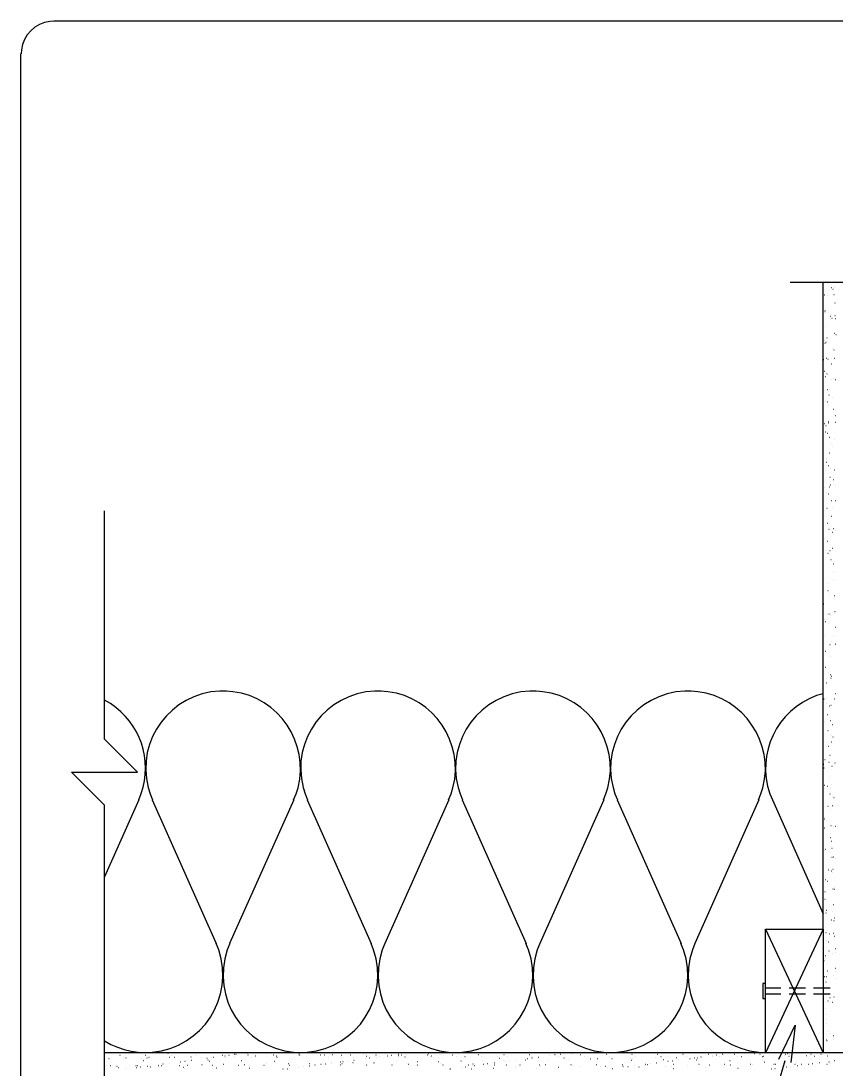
# Model space of a CAD drawing. Header units: millimetres. Extents: x 14 to 201, y 16 to 268.
# Drawn here: x 13.8 to 92.6, y 166.5 to 267.7 of the extents above; entities that cross this region are included whole.
import ezdxf

# ---------------------------------------------------------------- set-up
doc = ezdxf.new("R2010")
doc.units = ezdxf.units.MM
doc.layers.get('0').update_dxf_attribs({"linetype": 'CONTINUOUS'})

msp = doc.modelspace()

# ---------------------------------------------------------------- linework, layer by layer
at = {"color": 0}
for p, q in [((17.0174, 267.695), (16.6164, 267.674)), ((17.0174, 267.716), (198.121, 267.716)), ((13.8424, 55.4136), (13.8424, 264.541)), ((13.8851, 264.943), (13.8644, 264.541)), ((88.1172, 242.485), (108.353, 242.485)), ((91.2922, 180.001), (91.2922, 242.485)), ((21.9081, 198.354), (21.9081, 220.409)), ((25.0831, 195.179), (21.9081, 198.354)), ((21.9081, 192.004), (18.7331, 195.179)), ((18.7331, 195.179), (25.0831, 195.179)), ((21.9081, 161.036), (21.9081, 192.004)), ((85.7458, 168.085), (85.7458, 180.001)), ((85.7458, 180.001), (91.2922, 180.001)), ((91.2922, 180.001), (91.2922, 168.085)), ((85.7458, 174.774), (85.4714, 174.774)), ((85.4714, 174.774), (85.4714, 173.313)), ((85.7458, 173.313), (85.7458, 174.774)), ((87.2063, 174.308), (85.7458, 174.308)), ((89.5985, 174.308), (88.011, 174.308)), ((91.9688, 174.308), (90.3813, 174.308)), ((85.4714, 173.313), (85.7458, 173.313)), ((85.7458, 173.779), (87.2063, 173.779)), ((85.7458, 173.313), (85.7458, 173.313)), ((88.011, 173.779), (89.5985, 173.779)), ((90.3813, 173.779), (91.9688, 173.779)), ((87.037, 167.47), (88.6037, 170.731)), ((88.6037, 170.731), (88.1807, 167.133)), ((101.22, 168.085), (21.9081, 168.085)), ((91.2922, 168.085), (85.7458, 168.085)), ((87.6088, 167.301), (80.3906, 142.495))]:
    msp.add_line(p, q, dxfattribs=at)
at = {"color": 252}
for p, q in [((92.0958, 241.977), (92.1177, 241.977)), ((92.3918, 242.019), (92.414, 242.019)), ((91.4192, 241.279), (91.4396, 241.279)), ((91.4619, 241.343), (91.4823, 241.343)), ((91.7152, 241.215), (91.736, 241.215)), ((92.2443, 241.829), (92.2651, 241.829)), ((92.3505, 241.3), (92.3713, 241.3)), ((92.4348, 240.495), (92.4567, 240.495)), ((91.3349, 239.776), (91.3557, 239.776)), ((91.4823, 239.755), (91.5031, 239.755)), ((91.4823, 239.649), (91.5031, 239.649)), ((91.7787, 239.564), (91.7995, 239.564)), ((92.0323, 239.204), (92.0542, 239.204)), ((92.0972, 239.353), (92.1177, 239.353)), ((92.1604, 239.014), (92.1812, 239.014)), ((92.4348, 239.267), (92.4567, 239.267)), ((92.4775, 238.971), (92.498, 238.971)), ((91.525, 238.231), (91.5458, 238.231)), ((91.3984, 236.834), (91.4192, 236.834)), ((91.6725, 237.109), (91.6947, 237.109)), ((92.414, 237.575), (92.4348, 237.575)), ((92.5407, 237.427), (92.5615, 237.427)), ((91.4823, 236.601), (91.5031, 236.601)), ((91.5666, 236.707), (91.5885, 236.707)), ((92.2017, 236.115), (92.2239, 236.115)), ((92.3505, 235.966), (92.3713, 235.966)), ((91.3557, 235.013), (91.3765, 235.013)), ((91.6312, 235.162), (91.652, 235.162)), ((91.7582, 235.056), (91.7787, 235.056)), ((92.414, 235.14), (92.4348, 235.14)), ((91.4396, 233.912), (91.4619, 233.912)), ((92.1177, 234.611), (92.1385, 234.611)), ((91.5458, 233.383), (91.5681, 233.383)), ((91.5885, 233.785), (91.6093, 233.785)), ((91.6725, 233.638), (91.6947, 233.638)), ((92.075, 233.046), (92.0958, 233.046)), ((92.2651, 233.15), (92.2874, 233.15)), ((92.498, 233.109), (92.5202, 233.109)), ((91.736, 232.114), (91.7582, 232.114)), ((91.525, 230.97), (91.5458, 230.97)), ((91.736, 230.949), (91.7582, 230.949)), ((91.864, 231.606), (91.8849, 231.606)), ((92.2017, 231.393), (92.2239, 231.393)), ((91.7787, 230.59), (91.7995, 230.59)), ((92.3078, 230.23), (92.3286, 230.23)), ((92.4567, 230.102), (92.4775, 230.102)), ((91.4192, 228.854), (91.4396, 228.854)), ((91.8214, 229.044), (91.8422, 229.044)), ((91.8214, 228.896), (91.8422, 228.896)), ((92.4775, 228.98), (92.498, 228.98)), ((92.498, 229.616), (92.5202, 229.616)), ((91.5458, 228.049), (91.5666, 228.049)), ((91.5681, 228.643), (91.5885, 228.643)), ((91.6947, 227.922), (91.7152, 227.922)), ((91.8849, 227.521), (91.9057, 227.521)), ((92.1385, 226.886), (92.1604, 226.886)), ((92.3932, 227.288), (92.414, 227.288)), ((91.9275, 225.997), (91.9484, 225.997)), ((92.2017, 226.653), (92.2239, 226.653)), ((91.313, 225.636), (91.3349, 225.636)), ((91.6312, 225.107), (91.652, 225.107)), ((91.652, 225.425), (91.6725, 225.425)), ((91.7995, 224.79), (91.8214, 224.79)), ((91.9688, 224.473), (91.991, 224.473)), ((92.414, 224.367), (92.4348, 224.367)), ((91.4619, 222.694), (91.4823, 222.694)), ((91.8849, 222.736), (91.9057, 222.736)), ((91.9484, 223.647), (91.9688, 223.647)), ((92.0323, 222.927), (92.0542, 222.927)), ((92.2874, 223.435), (92.3078, 223.435)), ((92.5202, 222.822), (92.5407, 222.822)), ((91.652, 222.187), (91.6725, 222.187)), ((91.7995, 222.06), (91.8214, 222.06)), ((91.6725, 220.683), (91.6947, 220.683)), ((92.075, 221.404), (92.0972, 221.404)), ((92.2017, 220.726), (92.2239, 220.726)), ((92.498, 221.424), (92.5202, 221.424)), ((92.1177, 219.88), (92.1385, 219.88)), ((91.736, 219.222), (91.7582, 219.222)), ((91.864, 218.63), (91.8849, 218.63)), ((92.3078, 218.693), (92.3286, 218.693)), ((91.3984, 217.698), (91.4192, 217.698)), ((92.1812, 218.356), (92.2017, 218.356)), ((92.5202, 218.503), (92.5407, 218.503)), ((91.736, 217.467), (91.7582, 217.467)), ((92.2239, 216.809), (92.2443, 216.809)), ((91.525, 216.535), (91.5458, 216.535)), ((91.7582, 216.323), (91.7787, 216.323)), ((91.9057, 216.196), (91.9275, 216.196)), ((91.9484, 216.577), (91.9688, 216.577)), ((92.0542, 215.71), (92.075, 215.71)), ((92.2651, 214.566), (92.2874, 214.566)), ((92.2874, 215.285), (92.3078, 215.285)), ((92.3932, 215.497), (92.414, 215.497)), ((92.3286, 213.763), (92.3505, 213.763)), ((91.313, 212.979), (91.3349, 212.979)), ((91.7582, 212.725), (91.7787, 212.725)), ((91.8422, 213.36), (91.864, 213.36)), ((91.9057, 212.471), (91.9275, 212.471)), ((92.3713, 212.239), (92.3932, 212.239)), ((91.3557, 211.434), (91.3765, 211.434)), ((92.3932, 210.735), (92.414, 210.735)), ((92.4348, 210.692), (92.4567, 210.692)), ((91.3984, 209.91), (91.4192, 209.91)), ((91.5031, 209.74), (91.525, 209.74)), ((91.5885, 210.376), (91.6093, 210.376)), ((91.8422, 209.529), (91.864, 209.529)), ((91.864, 210.459), (91.8849, 210.459)), ((92.0115, 210.418), (92.0323, 210.418)), ((92.0115, 210.312), (92.0323, 210.312)), ((92.4775, 209.168), (92.498, 209.168)), ((91.4619, 208.385), (91.4823, 208.385)), ((91.9484, 207.497), (91.9688, 207.497)), ((92.1385, 207.75), (92.1604, 207.75)), ((92.3286, 208.406), (92.3505, 208.406)), ((92.4775, 207.54), (92.498, 207.54)), ((92.5202, 207.646), (92.5407, 207.646)), ((91.5031, 206.861), (91.525, 206.861)), ((91.3349, 206.226), (91.3557, 206.226)), ((91.9688, 206.312), (91.991, 206.312)), ((91.5458, 205.317), (91.5666, 205.317)), ((91.8422, 204.767), (91.864, 204.767)), ((91.991, 204.597), (92.0115, 204.597)), ((92.1177, 204.448), (92.1385, 204.448)), ((91.6093, 203.793), (91.6312, 203.793)), ((91.652, 204.216), (91.6725, 204.216)), ((92.0542, 204.258), (92.075, 204.258)), ((33.6765, 203.01), (33.0412, 203.01)), ((34.3118, 202.946), (33.6765, 203.01)), ((48.6406, 203.01), (48.0053, 203.01)), ((49.276, 202.946), (48.6406, 203.01)), ((63.6062, 203.01), (62.9708, 203.01)), ((64.2415, 202.946), (63.6062, 203.01)), ((78.5703, 203.01), (77.9364, 203.01)), ((79.2057, 202.946), (78.5703, 203.01)), ((91.2922, 202.755), (90.6776, 202.565)), ((92.498, 202.777), (92.5202, 202.777)), ((22.4786, 201.803), (21.9081, 202.142)), ((91.2922, 202.121), (91.313, 202.121)), ((91.3765, 202.268), (91.3984, 202.268)), ((91.5885, 201.782), (91.6093, 201.782)), ((91.652, 202.268), (91.6725, 202.268)), ((91.9275, 201.57), (91.9484, 201.57)), ((92.0542, 201.633), (92.075, 201.633)), ((92.3713, 202.248), (92.3932, 202.248)), ((91.6947, 200.744), (91.7152, 200.744)), ((91.2922, 199.453), (91.313, 199.453)), ((91.3984, 200.068), (91.4192, 200.068)), ((92.0323, 200.152), (92.0542, 200.152)), ((92.2239, 199.792), (92.2443, 199.792)), ((91.2922, 198.797), (91.313, 198.797)), ((91.7582, 199.199), (91.7787, 199.199)), ((92.0972, 198.713), (92.1177, 198.713)), ((92.2443, 198.585), (92.2651, 198.585)), ((91.7152, 198.056), (91.736, 198.056)), ((91.7995, 197.676), (91.8214, 197.676)), ((92.1177, 198.119), (92.1385, 198.119)), ((91.3349, 196.532), (91.3557, 196.532)), ((91.4823, 196.405), (91.5031, 196.405)), ((91.9484, 196.807), (91.9688, 196.807)), ((91.3557, 195.961), (91.3765, 195.961)), ((91.3765, 195.602), (91.3984, 195.602)), ((91.864, 196.152), (91.8849, 196.152)), ((92.1604, 195.77), (92.1812, 195.77)), ((92.4348, 196.088), (92.4567, 196.088)), ((91.9057, 194.627), (91.9275, 194.627)), ((26.1193, 193.696), (26.3095, 193.082)), ((40.4068, 193.082), (40.597, 193.675)), ((41.0849, 193.696), (41.275, 193.082)), ((55.3724, 193.082), (55.5625, 193.675)), ((56.049, 193.696), (56.2405, 193.082)), ((70.3365, 193.082), (70.528, 193.675)), ((71.0145, 193.696), (71.2047, 193.082)), ((85.302, 193.082), (85.4922, 193.675)), ((91.3984, 193.59), (91.4192, 193.59)), ((91.4396, 193.908), (91.4619, 193.908)), ((91.6947, 193.822), (91.7152, 193.822)), ((92.0115, 193.612), (92.0323, 193.612)), ((92.0972, 193.992), (92.1177, 193.992)), ((25.2305, 192.49), (21.9081, 185.059)), ((25.2098, 192.49), (25.4634, 193.103)), ((26.3095, 193.082), (26.5424, 192.49)), ((26.5217, 192.49), (32.7022, 178.625)), ((40.1959, 192.49), (33.9935, 178.625)), ((40.174, 192.49), (40.4068, 193.082)), ((41.275, 193.082), (41.5078, 192.49)), ((41.4874, 192.49), (47.6677, 178.625)), ((55.16, 192.49), (48.9797, 178.625)), ((55.1395, 192.49), (55.3724, 193.082)), ((56.2405, 193.082), (56.472, 192.49)), ((56.4515, 192.49), (62.6318, 178.625)), ((70.1255, 192.49), (63.9452, 178.625)), ((70.1036, 192.49), (70.3365, 193.082)), ((71.2047, 193.082), (71.4375, 192.49)), ((71.4167, 192.49), (77.5974, 178.625)), ((85.0896, 192.49), (78.9093, 178.625)), ((85.0692, 192.49), (85.302, 193.082)), ((86.148, 193.082), (86.403, 192.49)), ((86.403, 192.49), (91.2922, 181.504)), ((91.9484, 193.082), (91.9688, 193.082)), ((92.2017, 192.849), (92.2239, 192.849)), ((92.3505, 192.723), (92.3713, 192.723)), ((91.7582, 191.897), (91.7787, 191.897)), ((92.0115, 191.558), (92.0323, 191.558)), ((92.1812, 191.961), (92.2017, 191.961)), ((92.3286, 191.834), (92.3505, 191.834)), ((91.3984, 190.839), (91.4192, 190.839)), ((91.4396, 190.669), (91.4619, 190.669)), ((91.5885, 190.543), (91.6093, 190.543)), ((91.4192, 189.802), (91.4396, 189.802)), ((92.0542, 190.034), (92.075, 190.034)), ((92.2651, 189.907), (92.2874, 189.907)), ((92.498, 189.95), (92.5202, 189.95)), ((92.0323, 188.87), (92.0542, 188.87)), ((92.0958, 188.51), (92.1177, 188.51)), ((91.4619, 187.642), (91.4823, 187.642)), ((91.5031, 187.748), (91.525, 187.748)), ((91.525, 187.705), (91.5458, 187.705)), ((92.1604, 187.833), (92.1812, 187.833)), ((92.1604, 186.965), (92.1812, 186.965)), ((92.3078, 186.986), (92.3301, 186.986)), ((92.4567, 186.859), (92.4775, 186.859)), ((91.7787, 185.864), (91.7995, 185.864)), ((91.8214, 185.738), (91.8422, 185.738)), ((92.1177, 185.652), (92.1385, 185.652)), ((92.2017, 185.441), (92.2239, 185.441)), ((92.2443, 185.801), (92.2651, 185.801)), ((91.5458, 184.806), (91.5681, 184.806)), ((91.6947, 184.657), (91.7152, 184.657)), ((91.4823, 183.642), (91.5031, 183.642)), ((92.2443, 183.917), (92.2651, 183.917)), ((92.3932, 184.044), (92.414, 184.044)), ((92.414, 183.874), (92.4348, 183.874)), ((91.4823, 182.902), (91.5031, 182.902)), ((92.3078, 182.393), (92.3286, 182.393)), ((91.5681, 181.588), (91.5885, 181.588)), ((91.6312, 181.843), (91.652, 181.843)), ((92.2017, 181.673), (92.2239, 181.673)), ((92.1177, 180.912), (92.1385, 180.912)), ((92.3505, 180.848), (92.3713, 180.848)), ((92.414, 181.122), (92.4348, 181.122)), ((85.7458, 180.001), (91.2922, 168.085)), ((91.2922, 180.001), (85.7458, 168.085)), ((91.5666, 179.684), (91.5885, 179.684)), ((91.8849, 179.578), (91.9057, 179.578)), ((92.2874, 179.641), (92.3078, 179.641)), ((92.414, 179.324), (92.4348, 179.324)), ((32.9351, 178.012), (32.6815, 178.625)), ((34.0155, 178.625), (33.7606, 178.033)), ((47.9005, 178.012), (47.6458, 178.625)), ((48.9797, 178.625), (48.726, 178.033)), ((62.8646, 178.012), (62.611, 178.625)), ((63.9452, 178.625), (63.6901, 178.033)), ((77.8302, 178.012), (77.5751, 178.625)), ((78.9298, 178.625), (78.6765, 178.033)), ((91.3349, 178.499), (91.3557, 178.499)), ((91.652, 178.942), (91.6725, 178.942)), ((91.8009, 178.795), (91.8214, 178.795)), ((92.498, 178.16), (92.5202, 178.16)), ((91.5458, 177.482), (91.5681, 177.482)), ((91.864, 177.906), (91.8849, 177.906)), ((92.2017, 177.694), (92.2239, 177.694)), ((92.4567, 177.8), (92.4775, 177.8)), ((91.3765, 176.975), (91.3984, 176.975)), ((92.498, 176.255), (92.5202, 176.255)), ((91.4396, 175.45), (91.4619, 175.45)), ((91.6312, 175.43), (91.652, 175.43)), ((91.736, 175.98), (91.7582, 175.98)), ((92.2651, 175.514), (92.2874, 175.514)), ((92.5202, 175.916), (92.5407, 175.916)), ((92.5202, 175.26), (92.5407, 175.26)), ((91.5666, 174.942), (91.5885, 174.942)), ((91.7582, 173.08), (91.7787, 173.08)), ((91.9484, 173.418), (91.9688, 173.418)), ((92.3505, 173.483), (92.3713, 173.483)), ((91.525, 172.382), (91.5458, 172.382)), ((91.9057, 172.931), (91.9261, 172.931)), ((92.2239, 172.954), (92.2443, 172.954)), ((91.313, 171.936), (91.3335, 171.936)), ((91.5885, 171.323), (91.6093, 171.323)), ((91.652, 171.726), (91.6725, 171.726)), ((91.5885, 170.857), (91.6093, 170.857)), ((91.8422, 170.116), (91.8626, 170.116)), ((21.9081, 169.227), (22.5213, 168.888)), ((91.6298, 169.333), (91.652, 169.333)), ((91.6725, 169.27), (91.6947, 169.27)), ((91.9688, 169.946), (91.991, 169.946)), ((92.2874, 169.736), (92.3078, 169.736)), ((92.3286, 169.354), (92.3505, 169.354)), ((22.5213, 168.888), (23.1565, 168.614)), ((23.1565, 168.614), (23.8125, 168.402)), ((23.8125, 168.402), (24.4905, 168.232)), ((24.4905, 168.232), (25.1671, 168.148)), ((25.1671, 168.148), (25.8658, 168.106)), ((25.8658, 168.106), (26.5217, 168.126)), ((28.0252, 168.042), (28.0458, 168.042)), ((34.2897, 168.083), (34.3118, 168.083)), ((35.6665, 168.063), (35.687, 168.063)), ((37.5073, 168.02), (37.5281, 168.02)), ((40.174, 168.126), (40.8298, 168.106)), ((40.8298, 168.106), (41.4874, 168.126)), ((51.35, 168.085), (51.3719, 168.085)), ((53.1703, 168.021), (53.1922, 168.021)), ((55.1395, 168.126), (55.7953, 168.106)), ((55.2457, 168.063), (55.2662, 168.063)), ((55.7953, 168.106), (56.4515, 168.126)), ((57.2766, 168.042), (57.2989, 168.042)), ((67.0348, 168.085), (67.0567, 168.085)), ((70.1036, 168.126), (70.7595, 168.106)), ((70.7595, 168.106), (71.4167, 168.126)), ((75.2052, 168.063), (75.2256, 168.063)), ((84.6875, 168.02), (84.7094, 168.02)), ((85.0896, 168.126), (85.7458, 168.106)), ((22.3311, 167.513), (22.3518, 167.513)), ((23.3894, 167.851), (23.4101, 167.851)), ((23.7284, 167.618), (23.7491, 167.618)), ((23.982, 167.576), (24.0027, 167.576)), ((25.5061, 167.491), (25.5268, 167.491)), ((25.6536, 167.343), (25.6756, 167.343)), ((25.8658, 167.851), (25.8864, 167.851)), ((26.0132, 167.576), (26.0353, 167.576)), ((26.2048, 167.64), (26.2254, 167.64)), ((27.5373, 167.004), (27.5594, 167.004)), ((28.1519, 167.662), (28.1726, 167.662)), ((28.1726, 167.09), (28.1947, 167.09)), ((28.3421, 167.851), (28.3628, 167.851)), ((28.6811, 167.64), (28.7018, 167.64)), ((28.7238, 167.407), (28.7445, 167.407)), ((29.253, 167.217), (29.2737, 167.217)), ((29.6761, 167.28), (29.6967, 167.28)), ((30.2466, 167.682), (30.2686, 167.682)), ((30.3113, 167.364), (30.332, 167.364)), ((30.8185, 167.851), (30.8405, 167.851)), ((31.1368, 167.64), (31.1574, 167.64)), ((31.3903, 167.513), (31.411, 167.513)), ((31.7927, 167.556), (31.8134, 167.556)), ((31.8988, 167.386), (31.9195, 167.386)), ((32.0463, 167.258), (32.0683, 167.258)), ((32.2585, 167.662), (32.2792, 167.662)), ((32.4487, 167.64), (32.4693, 167.64)), ((33.2741, 167.851), (33.2948, 167.851)), ((33.5277, 167.789), (33.5497, 167.789)), ((33.6131, 167.64), (33.6338, 167.64)), ((33.9301, 167.852), (33.9507, 167.852)), ((34.4165, 167.746), (34.4386, 167.746)), ((34.4386, 167.957), (34.4592, 167.957)), ((34.586, 167.936), (34.6081, 167.936)), ((35.1152, 167.323), (35.1372, 167.323)), ((35.7505, 167.872), (35.771, 167.872)), ((36.0895, 167.66), (36.11, 167.66)), ((36.4917, 167.767), (36.5125, 167.767)), ((37.5708, 167.027), (37.5916, 167.027)), ((38.2266, 167.872), (38.2489, 167.872)), ((38.2901, 167.28), (38.3124, 167.28)), ((38.439, 167.153), (38.4598, 167.153)), ((38.523, 167.767), (38.5452, 167.767)), ((38.5657, 167.66), (38.5865, 167.66)), ((39.6448, 167.047), (39.6667, 167.047)), ((40.6619, 167.83), (40.6823, 167.83)), ((40.6823, 167.979), (40.7031, 167.979)), ((40.7031, 167.872), (40.725, 167.872)), ((40.8312, 167.851), (40.852, 167.851)), ((41.0214, 167.66), (41.0422, 167.66)), ((41.5286, 167.217), (41.5505, 167.217)), ((41.6775, 167.047), (41.698, 167.047)), ((42.7359, 167.872), (42.7563, 167.872)), ((43.1588, 167.872), (43.1793, 167.872)), ((43.2223, 167.004), (43.2442, 167.004)), ((43.4979, 167.66), (43.5183, 167.66)), ((43.8146, 167.11), (43.8369, 167.11)), ((43.8573, 167.09), (43.8781, 167.09)), ((43.9, 167.915), (43.9208, 167.915)), ((44.7036, 167.195), (44.7255, 167.195)), ((44.7668, 167.852), (44.789, 167.852)), ((44.8317, 167.047), (44.8525, 167.047)), ((44.9365, 167.237), (44.9584, 167.237)), ((45.3609, 167.28), (45.3817, 167.28)), ((45.635, 167.872), (45.6572, 167.872)), ((45.8886, 167.153), (45.9109, 167.153)), ((45.974, 167.66), (45.9948, 167.66)), ((45.9948, 167.364), (46.0167, 167.364)), ((46.9057, 167.936), (46.9265, 167.936)), ((47.075, 167.893), (47.0958, 167.893)), ((47.075, 167.513), (47.0958, 167.513)), ((47.2225, 167.746), (47.2447, 167.746)), ((47.4984, 167.576), (47.5188, 167.576)), ((47.9213, 167.133), (47.9418, 167.133)), ((47.9213, 167.11), (47.9432, 167.11)), ((48.1115, 167.893), (48.1334, 167.893)), ((48.1334, 167.66), (48.1542, 167.66)), ((48.4505, 167.681), (48.471, 167.681)), ((49.0001, 167.958), (49.0224, 167.958)), ((49.2125, 167.789), (49.2333, 167.789)), ((49.6355, 167.852), (49.6577, 167.852)), ((50.0585, 167.217), (50.0807, 167.217)), ((50.2708, 167.936), (50.2916, 167.936)), ((50.3135, 167.809), (50.3343, 167.809)), ((50.5876, 167.893), (50.6099, 167.893)), ((50.9266, 167.681), (50.9489, 167.681)), ((51.0328, 167.958), (51.0536, 167.958)), ((51.0963, 167.09), (51.1182, 167.09)), ((52.1339, 167.237), (52.1547, 167.237)), ((53.0655, 167.893), (53.086, 167.893)), ((53.3823, 167.681), (53.4031, 167.681)), ((53.4885, 167.787), (53.5093, 167.787)), ((53.636, 167.66), (53.6582, 167.66)), ((54.1651, 167.237), (54.1874, 167.237)), ((54.314, 167.025), (54.3348, 167.025)), ((55.5198, 167.893), (55.5417, 167.893)), ((55.8588, 167.681), (55.8793, 167.681)), ((56.3245, 167.301), (56.3453, 167.301)), ((56.7062, 167.724), (56.727, 167.724)), ((57.489, 167.004), (57.5098, 167.004)), ((57.996, 167.914), (58.0182, 167.914)), ((58.335, 167.681), (58.3572, 167.681)), ((58.3985, 167.343), (58.4207, 167.343)), ((58.9068, 167.027), (58.9276, 167.027)), ((59.5422, 167.11), (59.563, 167.11)), ((59.8812, 167.682), (59.902, 167.682)), ((60.0287, 167.554), (60.0495, 167.554)), ((60.4312, 167.323), (60.4516, 167.323)), ((60.4739, 167.914), (60.4943, 167.914)), ((60.6213, 167.237), (60.6418, 167.237)), ((60.8115, 167.703), (60.8334, 167.703)), ((61.0443, 167.301), (61.0665, 167.301)), ((61.6797, 167.386), (61.7001, 167.386)), ((62.5683, 167.407), (62.5905, 167.407)), ((62.7585, 167.533), (62.7807, 167.533)), ((62.95, 167.914), (62.9708, 167.914)), ((63.0975, 167.619), (63.1197, 167.619)), ((63.1832, 167.576), (63.2037, 167.576)), ((63.2672, 167.703), (63.2876, 167.703)), ((63.8168, 167.66), (63.839, 167.66)), ((64.6423, 167.429), (64.6645, 167.429)), ((64.8974, 167.809), (64.9182, 167.809)), ((65.3203, 167.872), (65.3411, 167.872)), ((65.4043, 167.914), (65.4265, 167.914)), ((65.7433, 167.703), (65.7655, 167.703)), ((65.9557, 167.957), (65.9765, 167.957)), ((66.2725, 167.597), (66.2947, 167.597)), ((66.4214, 167.47), (66.4422, 167.47)), ((66.675, 167.429), (66.6958, 167.429)), ((67.8822, 167.914), (67.9027, 167.914)), ((68.2198, 167.703), (68.2417, 167.703)), ((68.8125, 167.492), (68.8344, 167.492)), ((69.4902, 167.533), (69.511, 167.533)), ((70.3584, 167.936), (70.3792, 167.936)), ((70.696, 167.724), (70.7182, 167.724)), ((70.9083, 167.533), (70.9291, 167.533)), ((72.6652, 167.491), (72.686, 167.491)), ((72.8126, 167.364), (72.8349, 167.364)), ((72.8349, 167.936), (72.8557, 167.936)), ((72.9188, 167.513), (72.941, 167.513)), ((73.1739, 167.724), (73.1943, 167.724)), ((74.5917, 167.027), (74.6125, 167.027)), ((75.0782, 167.597), (75.099, 167.597)), ((75.2256, 167.11), (75.2479, 167.11)), ((75.2905, 167.936), (75.311, 167.936)), ((75.6281, 167.724), (75.65, 167.724)), ((75.9037, 167.428), (75.9245, 167.428)), ((76.3062, 167.259), (76.3266, 167.259)), ((76.7292, 167.301), (76.75, 167.301)), ((77.1521, 167.619), (77.1744, 167.619)), ((77.3645, 167.386), (77.385, 167.386)), ((77.7667, 167.936), (77.7875, 167.936)), ((78.1043, 167.724), (78.1265, 167.724)), ((78.4433, 167.533), (78.4655, 167.533)), ((78.8666, 167.597), (78.8885, 167.597)), ((79.0787, 167.407), (79.0995, 167.407)), ((79.1849, 167.597), (79.2057, 167.597)), ((79.2275, 167.258), (79.2484, 167.258)), ((79.5016, 167.682), (79.5239, 167.682)), ((80.2432, 167.936), (80.264, 167.936)), ((80.5822, 167.809), (80.6027, 167.809)), ((80.5822, 167.724), (80.6027, 167.724)), ((81.0052, 167.872), (81.026, 167.872)), ((81.3223, 167.682), (81.3428, 167.682)), ((81.5979, 167.957), (81.6183, 167.957)), ((81.6405, 167.957), (81.661, 167.957)), ((82.2964, 167.321), (82.3172, 167.321)), ((82.7193, 167.957), (82.7401, 167.957)), ((83.0584, 167.746), (83.0792, 167.746)), ((83.396, 167.703), (83.4182, 167.703)), ((85.1958, 167.957), (85.2166, 167.957)), ((85.4287, 167.703), (85.4495, 167.703)), ((85.4714, 167.301), (85.4922, 167.301)), ((85.5126, 167.746), (85.5349, 167.746)), ((85.6188, 167.174), (85.641, 167.174)), ((87.5661, 167.789), (87.588, 167.789)), ((87.6515, 167.957), (87.6723, 167.957)), ((87.8625, 167.999), (87.8844, 167.999)), ((87.9905, 167.746), (88.011, 167.746)), ((88.011, 167.872), (88.0318, 167.872)), ((88.6876, 167.237), (88.7099, 167.237)), ((89.662, 167.809), (89.6828, 167.809)), ((90.1277, 167.957), (90.1485, 167.957)), ((90.2751, 167.047), (90.2974, 167.047)), ((90.4667, 167.746), (90.4875, 167.746)), ((90.7203, 167.068), (90.7411, 167.068)), ((90.9327, 167.131), (90.9532, 167.131)), ((91.0802, 167.936), (91.1006, 167.936)), ((91.6947, 167.789), (91.7152, 167.789)), ((91.8626, 167.195), (91.8849, 167.195)), ((92.0115, 167.259), (92.0323, 167.259)), ((92.0115, 167.068), (92.0323, 167.068)), ((92.414, 167.323), (92.4348, 167.323)), ((22.4579, 166.856), (22.4786, 166.856)), ((22.9237, 166.771), (22.9443, 166.771)), ((23.1138, 166.794), (23.1359, 166.794)), ((23.2627, 166.645), (23.2833, 166.645)), ((23.8966, 166.518), (23.9186, 166.518)), ((24.9342, 166.856), (24.9549, 166.856)), ((24.9769, 166.667), (24.9976, 166.667)), ((25.061, 166.836), (25.0831, 166.836)), ((25.4, 166.708), (25.4207, 166.708)), ((26.0353, 166.794), (26.056, 166.794)), ((26.3315, 166.708), (26.3522, 166.708)), ((27.1143, 166.941), (27.1363, 166.941)), ((27.1363, 166.857), (27.157, 166.857)), ((27.4106, 166.856), (27.4326, 166.856)), ((29.1676, 166.857), (29.1882, 166.857)), ((29.5065, 166.688), (29.5272, 166.688)), ((29.654, 166.561), (29.6761, 166.561)), ((29.8869, 166.878), (29.909, 166.878)), ((31.3049, 166.941), (31.3269, 166.941)), ((32.3426, 166.878), (32.3632, 166.878)), ((32.7243, 166.624), (32.7449, 166.624)), ((33.3802, 166.963), (33.4009, 166.963)), ((34.8189, 166.878), (34.8409, 166.878)), ((35.4115, 166.941), (35.4334, 166.941)), ((35.9198, 166.581), (35.9406, 166.581)), ((37.2953, 166.878), (37.3172, 166.878)), ((39.1375, 166.518), (39.1583, 166.518)), ((39.5813, 166.539), (39.6035, 166.539)), ((39.7715, 166.878), (39.7937, 166.878)), ((40.6619, 166.667), (40.6823, 166.667)), ((41.0849, 166.73), (41.1057, 166.73)), ((41.7202, 166.814), (41.7407, 166.814)), ((42.2271, 166.898), (42.2494, 166.898)), ((42.799, 166.963), (42.8198, 166.963)), ((44.7036, 166.898), (44.7255, 166.898)), ((47.1798, 166.898), (47.202, 166.898)), ((49.6577, 166.898), (49.6782, 166.898)), ((51.2452, 166.962), (51.2657, 166.962)), ((52.112, 166.919), (52.1339, 166.919)), ((54.5881, 166.919), (54.6104, 166.919)), ((55.2662, 166.539), (55.287, 166.539)), ((55.287, 166.518), (55.3089, 166.518)), ((56.3453, 166.688), (56.3672, 166.688)), ((56.7697, 166.73), (56.7902, 166.73)), ((57.066, 166.919), (57.0865, 166.919)), ((57.3193, 166.518), (57.3401, 166.518)), ((57.4036, 166.814), (57.4255, 166.814)), ((57.6365, 166.857), (57.6584, 166.857)), ((58.4839, 166.963), (58.5047, 166.963)), ((59.479, 166.581), (59.4995, 166.581)), ((59.5422, 166.919), (59.563, 166.919)), ((60.7067, 166.92), (60.7275, 166.92)), ((61.5527, 166.624), (61.5735, 166.624)), ((62.0187, 166.919), (62.0391, 166.919)), ((63.584, 166.604), (63.6062, 166.604)), ((63.8817, 166.898), (63.9025, 166.898)), ((64.0292, 166.771), (64.05, 166.771)), ((64.4744, 166.941), (64.4948, 166.941)), ((65.7229, 166.688), (65.7433, 166.688)), ((66.9505, 166.941), (66.9713, 166.941)), ((67.1202, 166.835), (67.1407, 166.835)), ((67.7968, 166.708), (67.8173, 166.708)), ((69.427, 166.941), (69.4475, 166.941)), ((69.8292, 166.708), (69.85, 166.708)), ((70.2952, 166.792), (70.3157, 166.792)), ((70.4427, 166.666), (70.4645, 166.666)), ((70.9718, 166.561), (70.9923, 166.561)), ((71.9032, 166.941), (71.924, 166.941)), ((71.9667, 166.771), (71.9875, 166.771)), ((72.0506, 166.688), (72.0729, 166.688)), ((72.4531, 166.751), (72.475, 166.751)), ((73.109, 166.835), (73.1312, 166.835)), ((73.5115, 166.729), (73.5334, 166.729)), ((74.0406, 166.814), (74.0625, 166.814)), ((74.1673, 166.984), (74.1895, 166.984)), ((74.3589, 166.941), (74.3797, 166.941)), ((76.0734, 166.794), (76.0938, 166.794)), ((76.6865, 166.708), (76.7084, 166.708)), ((76.8354, 166.962), (76.8558, 166.962)), ((76.8354, 166.559), (76.8558, 166.559)), ((78.2327, 166.878), (78.2532, 166.878)), ((79.3115, 166.962), (79.3323, 166.962)), ((79.9042, 166.624), (79.925, 166.624)), ((80.3067, 166.9), (80.3271, 166.9)), ((81.788, 166.962), (81.8085, 166.962)), ((82.3376, 166.9), (82.3599, 166.9)), ((83.0792, 166.602), (83.1, 166.602)), ((84.2641, 166.962), (84.2864, 166.962)), ((84.4765, 166.963), (84.4973, 166.963)), ((86.3177, 166.539), (86.3381, 166.539)), ((86.5505, 166.984), (86.571, 166.984)), ((86.6567, 166.561), (86.6771, 166.561)), ((86.7198, 166.984), (86.7406, 166.984)), ((87.7355, 166.708), (87.7577, 166.708)), ((88.138, 166.751), (88.1585, 166.751)), ((88.5832, 166.984), (88.6037, 166.984)), ((88.7938, 166.835), (88.816, 166.835)), ((89.1963, 166.984), (89.2168, 166.984)), ((89.4927, 166.518), (89.5131, 166.518)), ((89.8744, 166.984), (89.8948, 166.984)), ((91.6725, 166.984), (91.6947, 166.984))]:
    msp.add_line(p, q, dxfattribs=at)
at = {"color": 0}
msp.add_open_spline([(16.6164, 267.674), (15.2342, 267.509), (14.0395, 266.331), (13.8851, 264.943)], degree=3, dxfattribs=at)
at = {"color": 252}
for points in [[(33.0412, 203.01), (28.3022, 202.778), (24.9521, 198.298), (26.1193, 193.696)], [(40.597, 193.675), (41.7146, 198.019), (38.7558, 202.387), (34.3118, 202.946)], [(48.0053, 203.01), (43.2675, 202.778), (39.9175, 198.298), (41.0849, 193.696)], [(55.5625, 193.675), (56.6787, 198.019), (53.7214, 202.387), (49.276, 202.946)], [(62.9708, 203.01), (58.2316, 202.778), (54.8816, 198.298), (56.049, 193.696)], [(70.528, 193.675), (71.6442, 198.019), (68.6855, 202.387), (64.2415, 202.946)], [(77.9364, 203.01), (73.1972, 202.778), (69.8472, 198.298), (71.0145, 193.696)], [(85.4922, 193.675), (86.6084, 198.019), (83.651, 202.387), (79.2057, 202.946)], [(90.6776, 202.565), (86.789, 201.132), (84.8568, 197.003), (86.148, 193.082)], [(25.4634, 193.103), (26.5631, 196.386), (25.3711, 199.878), (22.4786, 201.803)], [(26.5217, 168.126), (31.3972, 168.625), (34.4689, 173.353), (32.9351, 178.012)], [(33.7606, 178.033), (32.2282, 173.325), (35.2792, 168.647), (40.174, 168.126)], [(41.4874, 168.126), (46.3613, 168.625), (49.433, 173.353), (47.9005, 178.012)], [(48.726, 178.033), (47.1936, 173.325), (50.2447, 168.647), (55.1395, 168.126)], [(56.4515, 168.126), (61.3269, 168.625), (64.3985, 173.353), (62.8646, 178.012)], [(63.6901, 178.033), (62.1577, 173.325), (65.2089, 168.647), (70.1036, 168.126)], [(71.4167, 168.126), (76.291, 168.625), (79.3627, 173.353), (77.8302, 178.012)], [(78.6765, 178.033), (77.144, 173.325), (80.1949, 168.647), (85.0896, 168.126)]]:
    msp.add_open_spline(points, degree=3, dxfattribs=at)

doc.saveas('drawing.dxf')
